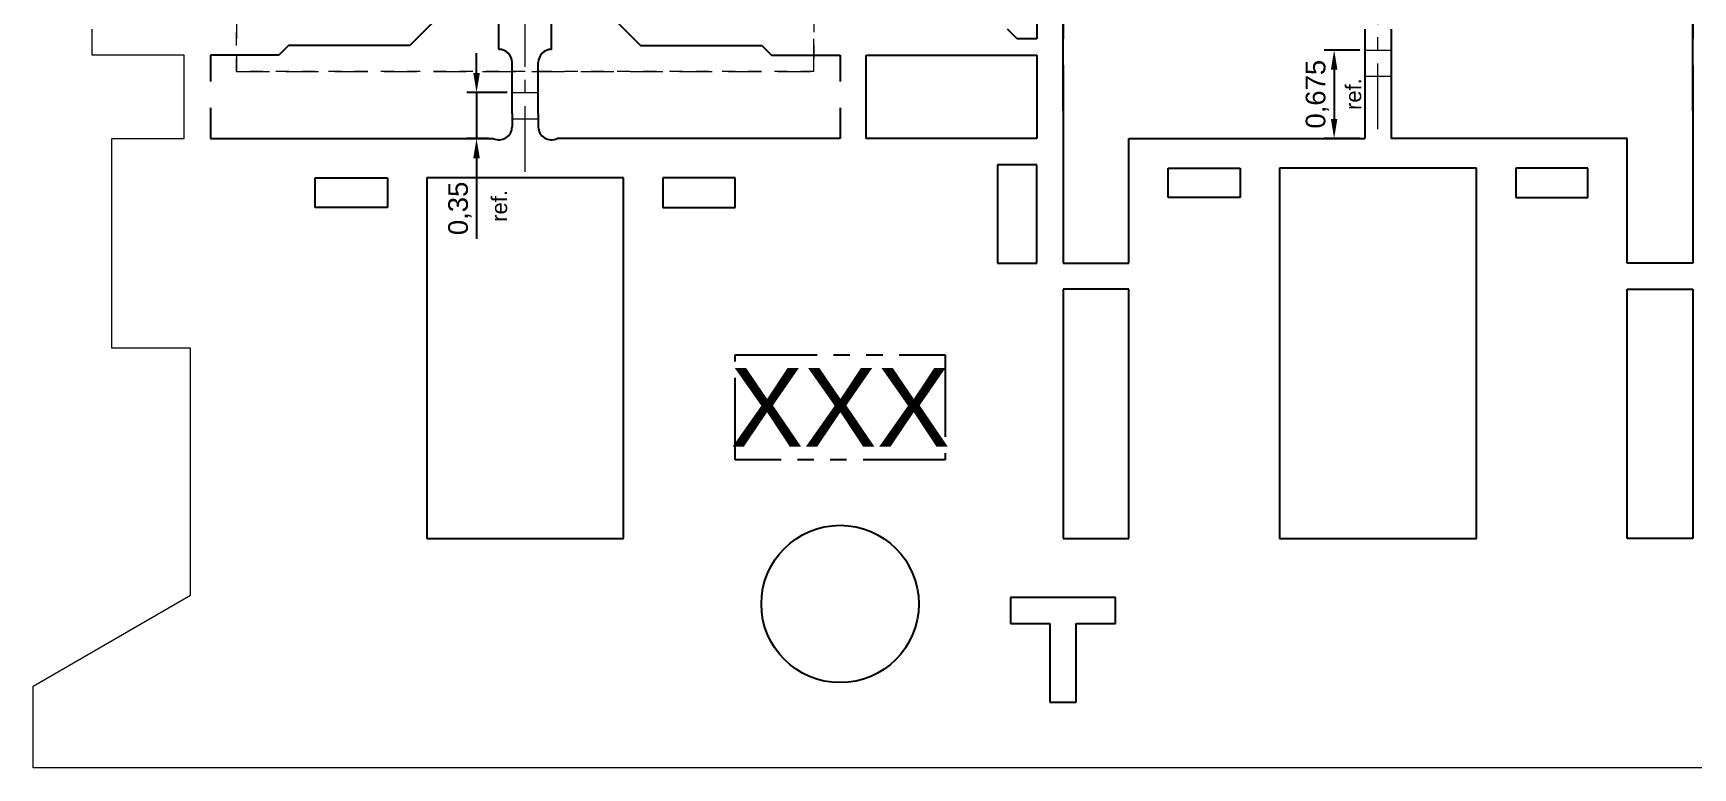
# Model space of a CAD drawing. Extents: x 2686 to 2706, y 1267 to 1367.
# Drawn here: x 2685.58 to 2698.23, y 1267.38 to 1272.99 of the extents above; entities that cross this region are included whole.
import ezdxf
from ezdxf.enums import TextEntityAlignment as Align

# ---------------------------------------------------------------- set-up
doc = ezdxf.new("R2010")
doc.units = 0
for name, pattern in [('CENTER', [2, 1.25, -0.25, 0.25, -0.25]), ('HIDDEN', [0.375, 0.25, -0.125]), ('PHANTOM2', [1.25, 0.625, -0.125, 0.125, -0.125, 0.125, -0.125])]:
    doc.linetypes.add(name, pattern=pattern)
for name, color, linetype, lineweight in [('6', 6, 'Continuous', 5), ('SH-01_NOTES', 3, 'Continuous', 5), ('SH-01_OBJECT', 7, 'Continuous', 5), ('SH-01_PKG', 5, 'HIDDEN', 5), ('SH-02_CENTER', 2, 'CENTER', 5), ('SH-02_NOTES', 3, 'Continuous', 5), ('SH-02_PKG', 5, 'HIDDEN', 5)]:
    doc.layers.add(name, color=color, linetype=linetype, lineweight=lineweight)
doc.layers.add('SH-02_MISC', color=6, linetype='PHANTOM2')
doc.layers.add('SH-02_OBJECT', color=7, linetype='Continuous')
doc.styles.get("Standard").update_dxf_attribs({"font": 'arial.ttf'})

msp = doc.modelspace()

# ---------------------------------------------------------------- linework, layer by layer
msp.add_line((2695.695, 1272.857), (2695.424, 1272.857))
at = {"color": 3}
for p, q in [((2688.962, 1272.682), (2688.962, 1272.832)), ((2695.499, 1272.707), (2695.499, 1272.332)), ((2689.195, 1272.532), (2688.887, 1272.532)), ((2688.962, 1272.532), (2688.962, 1272.182)), ((2689.052, 1272.182), (2688.887, 1272.182)), ((2695.695, 1272.182), (2695.424, 1272.182)), ((2688.962, 1272.032), (2688.962, 1271.416))]:
    msp.add_line(p, q, dxfattribs=at)
for points in [[(2695.474, 1272.707), (2695.524, 1272.707), (2695.499, 1272.857)], [(2688.937, 1272.682), (2688.987, 1272.682), (2688.962, 1272.532)], [(2695.474, 1272.332), (2695.524, 1272.332), (2695.499, 1272.182)], [(2688.937, 1272.032), (2688.987, 1272.032), (2688.962, 1272.182)]]:
    msp.add_solid(points, dxfattribs=at)
at = {"layer": '6'}
for p, q in [((2686.033, 1272.818), (2686.033, 1273.016)), ((2686.733, 1272.818), (2686.033, 1272.818)), ((2686.733, 1272.182), (2686.733, 1272.818)), ((2686.183, 1270.582), (2686.183, 1272.182)), ((2686.183, 1272.182), (2686.733, 1272.182)), ((2686.783, 1270.582), (2686.183, 1270.582)), ((2686.783, 1268.699), (2686.783, 1270.582)), ((2685.583, 1268.006), (2686.783, 1268.699)), ((2685.583, 1267.382), (2685.583, 1268.006))]:
    msp.add_line(p, q, dxfattribs=at)
at = {"layer": 'SH-01_NOTES'}
for p, q in [((2695.733, 1272.857), (2695.933, 1272.857)), ((2695.733, 1272.657), (2695.933, 1272.657)), ((2689.233, 1272.532), (2689.433, 1272.532)), ((2689.233, 1272.332), (2689.433, 1272.332))]:
    msp.add_line(p, q, dxfattribs=at)
at = {"layer": 'SH-01_OBJECT'}
for p, q in [((2693.433, 1273.143), (2693.433, 1272.942)), ((2698.233, 1273.143), (2698.233, 1272.942)), ((2686.933, 1272.818), (2686.933, 1272.617)), ((2691.733, 1272.818), (2691.733, 1272.617)), ((2693.433, 1272.742), (2693.433, 1272.691)), ((2698.233, 1272.742), (2698.233, 1272.691)), ((2686.933, 1272.417), (2686.933, 1272.366)), ((2691.733, 1272.417), (2691.733, 1272.366)), ((2699.933, 1267.382), (2685.583, 1267.382))]:
    msp.add_line(p, q, dxfattribs=at)
at = {"layer": 'SH-01_PKG'}
for p, q in [((2687.133, 1277.692), (2687.133, 1272.692)), ((2691.533, 1272.692), (2691.533, 1277.692)), ((2687.133, 1272.692), (2691.533, 1272.692))]:
    msp.add_line(p, q, dxfattribs=at)
at = {"layer": 'SH-02_CENTER', "ltscale": 0.4}
for p, q in [((2695.833, 1272.254), (2695.833, 1278.781)), ((2689.333, 1271.929), (2689.333, 1278.456))]:
    msp.add_line(p, q, dxfattribs=at)
at = {"layer": 'SH-02_MISC'}
for p, q in [((2690.933, 1270.532), (2692.533, 1270.532)), ((2690.933, 1269.732), (2690.933, 1270.532)), ((2692.533, 1270.532), (2692.533, 1269.732)), ((2692.533, 1269.732), (2690.933, 1269.732))]:
    msp.add_line(p, q, dxfattribs=at)
at = {"layer": 'SH-02_OBJECT'}
for p, q in [((2689.133, 1272.862), (2689.133, 1273.642)), ((2689.533, 1272.862), (2689.533, 1273.642)), ((2688.903, 1273.342), (2688.453, 1272.892)), ((2689.763, 1273.342), (2690.213, 1272.892)), ((2693.433, 1273.143), (2693.433, 1272.942)), ((2693.433, 1273.143), (2693.433, 1272.942)), ((2693.433, 1272.392), (2693.433, 1273.143)), ((2698.233, 1273.143), (2698.233, 1272.942)), ((2698.233, 1272.392), (2698.233, 1273.143)), ((2695.733, 1273.017), (2695.733, 1272.182)), ((2695.933, 1273.017), (2695.933, 1272.182)), ((2687.529, 1272.892), (2687.455, 1272.818)), ((2688.453, 1272.892), (2687.529, 1272.892)), ((2690.213, 1272.892), (2691.137, 1272.892)), ((2691.137, 1272.892), (2691.211, 1272.818)), ((2686.933, 1272.818), (2686.933, 1272.617)), ((2687.455, 1272.818), (2686.933, 1272.818)), ((2686.933, 1272.818), (2686.933, 1272.617)), ((2689.233, 1272.372), (2689.233, 1272.762)), ((2689.433, 1272.372), (2689.433, 1272.762)), ((2691.211, 1272.818), (2691.733, 1272.818)), ((2691.733, 1272.818), (2691.733, 1272.617)), ((2691.733, 1272.818), (2691.733, 1272.617)), ((2691.933, 1272.818), (2693.233, 1272.818)), ((2691.933, 1272.182), (2691.933, 1272.818)), ((2693.233, 1272.818), (2693.233, 1272.182)), ((2693.433, 1272.742), (2693.433, 1271.232)), ((2698.233, 1272.742), (2698.233, 1271.232)), ((2686.933, 1272.417), (2686.933, 1272.182)), ((2689.233, 1272.372), (2689.233, 1272.272)), ((2689.433, 1272.372), (2689.433, 1272.272)), ((2691.733, 1272.417), (2691.733, 1272.182)), ((2686.933, 1272.182), (2689.089, 1272.182)), ((2691.733, 1272.182), (2689.576, 1272.182)), ((2693.233, 1272.182), (2691.933, 1272.182)), ((2693.933, 1271.232), (2693.933, 1272.182)), ((2693.933, 1272.182), (2695.733, 1272.182)), ((2697.733, 1272.182), (2695.933, 1272.182)), ((2697.733, 1271.232), (2697.733, 1272.182)), ((2693.233, 1271.982), (2692.933, 1271.982)), ((2692.933, 1271.982), (2692.933, 1271.232)), ((2693.233, 1271.232), (2693.233, 1271.982)), ((2687.733, 1271.882), (2688.283, 1271.882)), ((2687.733, 1271.657), (2687.733, 1271.882)), ((2688.283, 1271.882), (2688.283, 1271.657)), ((2690.083, 1271.882), (2688.583, 1271.882)), ((2688.583, 1271.882), (2688.583, 1269.132)), ((2690.083, 1269.132), (2690.083, 1271.882)), ((2690.933, 1271.882), (2690.383, 1271.882)), ((2690.383, 1271.882), (2690.383, 1271.657)), ((2690.933, 1271.657), (2690.933, 1271.882)), ((2694.233, 1271.957), (2694.783, 1271.957)), ((2694.233, 1271.732), (2694.233, 1271.957)), ((2694.783, 1271.957), (2694.783, 1271.732)), ((2696.583, 1271.957), (2695.083, 1271.957)), ((2695.083, 1271.957), (2695.083, 1269.132)), ((2696.583, 1269.132), (2696.583, 1271.957)), ((2697.433, 1271.957), (2696.883, 1271.957)), ((2696.883, 1271.957), (2696.883, 1271.732)), ((2697.433, 1271.732), (2697.433, 1271.957)), ((2694.783, 1271.732), (2694.233, 1271.732)), ((2696.883, 1271.732), (2697.433, 1271.732)), ((2688.283, 1271.657), (2687.733, 1271.657)), ((2690.383, 1271.657), (2690.933, 1271.657)), ((2692.933, 1271.232), (2693.233, 1271.232)), ((2693.433, 1271.232), (2693.933, 1271.232)), ((2698.233, 1271.232), (2697.733, 1271.232)), ((2693.933, 1271.032), (2693.433, 1271.032)), ((2693.433, 1271.032), (2693.433, 1269.132)), ((2693.933, 1269.132), (2693.933, 1271.032)), ((2697.733, 1269.132), (2697.733, 1271.032)), ((2697.733, 1271.032), (2698.233, 1271.032)), ((2698.233, 1271.032), (2698.233, 1269.132)), ((2688.583, 1269.132), (2690.083, 1269.132)), ((2693.433, 1269.132), (2693.933, 1269.132)), ((2695.083, 1269.132), (2696.583, 1269.132)), ((2698.233, 1269.132), (2697.733, 1269.132)), ((2693.033, 1268.682), (2693.033, 1268.482)), ((2693.833, 1268.682), (2693.033, 1268.682)), ((2693.833, 1268.482), (2693.833, 1268.682)), ((2693.033, 1268.482), (2693.333, 1268.482)), ((2693.333, 1268.482), (2693.333, 1267.882)), ((2693.533, 1267.882), (2693.533, 1268.482)), ((2693.533, 1268.482), (2693.833, 1268.482)), ((2693.333, 1267.882), (2693.533, 1267.882))]:
    msp.add_line(p, q, dxfattribs=at)
at = {"layer": 'SH-02_OBJECT', "linetype": 'Continuous'}
for p, q in [((2693.233, 1273.143), (2693.233, 1272.943)), ((2693.083, 1272.943), (2693.01, 1273.016)), ((2693.233, 1272.943), (2693.083, 1272.943))]:
    msp.add_line(p, q, dxfattribs=at)
at = {"layer": 'SH-02_OBJECT'}
msp.add_circle((2691.733, 1268.632), 0.6, dxfattribs=at)
for centre, start, end in [((2689.133, 1272.762), 0, 90), ((2689.533, 1272.762), 90, 180), ((2689.133, 1272.272), 244.1581, 360), ((2689.533, 1272.272), 180, 295.8419)]:
    msp.add_arc(centre, 0.1, start, end, dxfattribs=at)
at = {"layer": 'SH-02_PKG', "ltscale": 0.2}
for p, q in [((2687.133, 1272.692), (2687.133, 1277.692)), ((2691.533, 1277.692), (2691.533, 1272.692)), ((2691.533, 1272.692), (2687.133, 1272.692))]:
    msp.add_line(p, q, dxfattribs=at)
at = {"layer": 'SH-02_PKG'}
for p, q in [((2687.133, 1277.692), (2687.133, 1272.692)), ((2691.533, 1272.692), (2691.533, 1277.692)), ((2687.133, 1272.692), (2691.533, 1272.692))]:
    msp.add_line(p, q, dxfattribs=at)

# ---------------------------------------------------------------- texts
at = {"color": 3, "attachment_point": 5, "rotation": 90}
for s, insert, char_height in [('0,675', (2695.371, 1272.52), 0.15), ('ref.', (2695.646, 1272.521), 0.12), ('0,35', (2688.835, 1271.649), 0.15), ('ref.', (2689.136, 1271.668), 0.12)]:
    msp.add_mtext(s, dxfattribs=dict(at, insert=insert, char_height=char_height))
at = {"layer": 'SH-02_NOTES'}
msp.add_text('XXX', height=0.6, dxfattribs=at).set_placement((2691.733, 1270.132), align=Align.MIDDLE)

doc.saveas('drawing.dxf')
